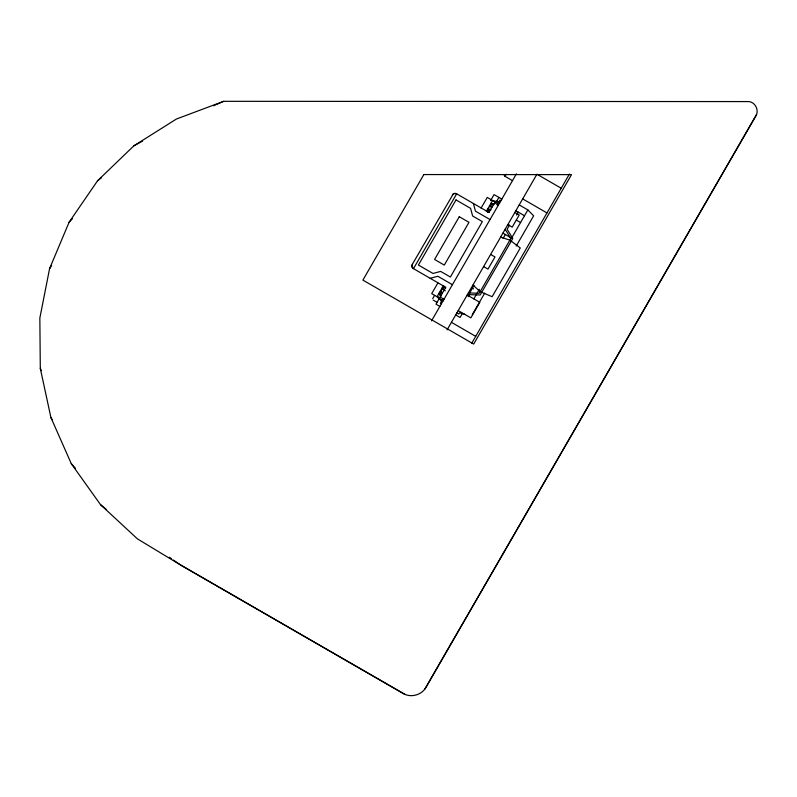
<?xml version="1.0" encoding="UTF-8"?>
<svg xmlns="http://www.w3.org/2000/svg" width="797" height="797" viewBox="0 0 797 797"><rect width="100%" height="100%" fill="white"/><g stroke="black" fill="none" stroke-linecap="round" stroke-linejoin="round"><path stroke-width="1.2" d="M49.583 268.629L39.85 318.023L40.298 368.373L50.918 417.578L71.262 463.635L100.492 504.621L137.403 538.862L180.481 564.934L403.043 693.43C410.734 698.092 421.703 695.153 426.036 687.263L755.845 116.003C759.272 110.494 755.546 102.494 749.12 101.578L223.628 101.319L176.486 118.992L133.886 145.821L97.593 180.72L69.1 222.224L49.583 268.629L51.626 265.55M498.434 204.988L494.548 202.747L488.94 212.46L456.671 193.83L454.688 193.442L453.184 194.06L412.318 264.375L411.999 266.756L413.125 268.44L445.732 287.299L440.123 297.012L444.009 299.264M437.882 282.945L431.705 293.635L439.127 297.919M481.079 208.107L487.256 197.417L495.734 202.318M432.711 298.626L434.564 295.428M490.553 200.675L494.06 194.607L501.841 199.091M512.511 180.65L505.009 176.316L506.185 174.284M443.301 285.894L437.055 296.723L441.608 301.176M486.349 211.335L492.596 200.505L498.743 202.219M441.07 292.011L439.844 294.123L441.359 295.607M444.238 286.512L443.022 288.624L445.294 290.855M487.356 211.833L488.571 209.721L490.623 210.298M489.996 207.25L491.749 204.221L493.791 204.799M439.555 297.998L435.979 304.185L439.864 306.427M496.003 202.468L498.922 197.407M443.192 298.427L440.412 303.239L441.389 303.806M497.149 204.968L499.928 200.157L500.905 200.714M431.536 320.862L516.426 173.826M447.087 329.848L536.939 174.214L561.237 188.241M468.467 295.049L474.006 285.456M468.148 296.733L469.343 294.651L480.163 294.99L512.81 238.452L507.111 229.247L509.512 225.083M503.126 238.393L505.368 234.497M516.595 215.06L518.279 212.151M462.399 313.41L460.058 317.465L455.685 314.945M473.826 298.885L479.356 289.291M511.794 237.745L527.863 209.91L519.216 204.909M472.302 314.596L484.725 293.107M516.217 246.014L533.641 215.838L527.863 209.91M471.694 343.318L569.407 174.075M424.811 689.096L756.562 114.469M69.1 222.224L72.497 218.627M97.593 180.72L101.518 177.721M133.886 145.821L142.464 141.129M213.566 105.792L223.628 101.319M430.181 278.322L437.842 276.27L452.427 284.678M468.387 292.937L479.216 293.276L510.847 238.482L505.149 229.277M491.012 203.255L494.08 204.112M489.428 206.005L492.496 206.861M487.834 208.754L490.912 209.611M487.276 211.793L489.318 212.361M464.88 314.367L459.431 312.842L458.743 314.028L456.85 312.932M500.586 237.167L509.901 240.126L520.272 247.957L492.138 296.703L480.163 291.632L472.95 285.047M522.683 198.901L546.981 212.929M515.848 210.747L524.496 215.738M496.82 201.063L499.729 202.747M498.344 202.906L499.311 203.464M514.852 212.46L519.226 214.991L512.212 227.135L507.838 224.615M490.613 203.942L491.59 204.5M516.416 220.151L520.571 222.542M487.445 209.442L488.412 210M490.016 219.564L475.44 211.145L473.388 203.484M502.937 233.093L511.594 238.094M490.623 254.432L494.997 256.953L487.983 269.107L483.61 266.577M471.425 287.677L473.538 288.893M467.181 295.029L479.814 302.322L470.838 317.873L458.205 310.581M442.205 287.787L443.182 288.345M440.621 290.536L441.598 291.094M439.037 293.286L440.004 293.844M441.996 300.489L442.973 301.057M433.169 300.08L437.055 302.322M451.421 322.327L475.719 336.364M405.015 694.396L180.481 564.934L173.427 560.072M169.392 557.292L171.405 558.677M100.492 504.621L106.16 509.273M443.401 285.724L445.672 287.956M441.817 288.474L444.088 290.706M440.223 291.224L442.504 293.455M438.639 293.973L440.91 296.205M438.26 296.873L442.056 300.589M71.262 463.635L75.386 468.228M503.764 174.433L505.009 176.316M50.918 417.578L52.253 419.66M40.298 368.373L41.265 370.635M452.377 194.986A3.138 3.138 0 0 1 456.671 193.83L413.464 268.669A3.138 3.138 0 0 1 412.318 264.375M423.835 174.553L362.894 280.106L473.687 344.075L571.519 174.623L423.835 174.553M456.004 199.927L418.405 265.042L432.99 273.461L440.651 271.408L450.375 277.017L482.354 221.616L472.631 216.007L470.579 208.346L456.004 199.927M459.271 216.714L434.584 259.473L444.298 265.092L468.985 222.323L459.271 216.714"/></g></svg>
